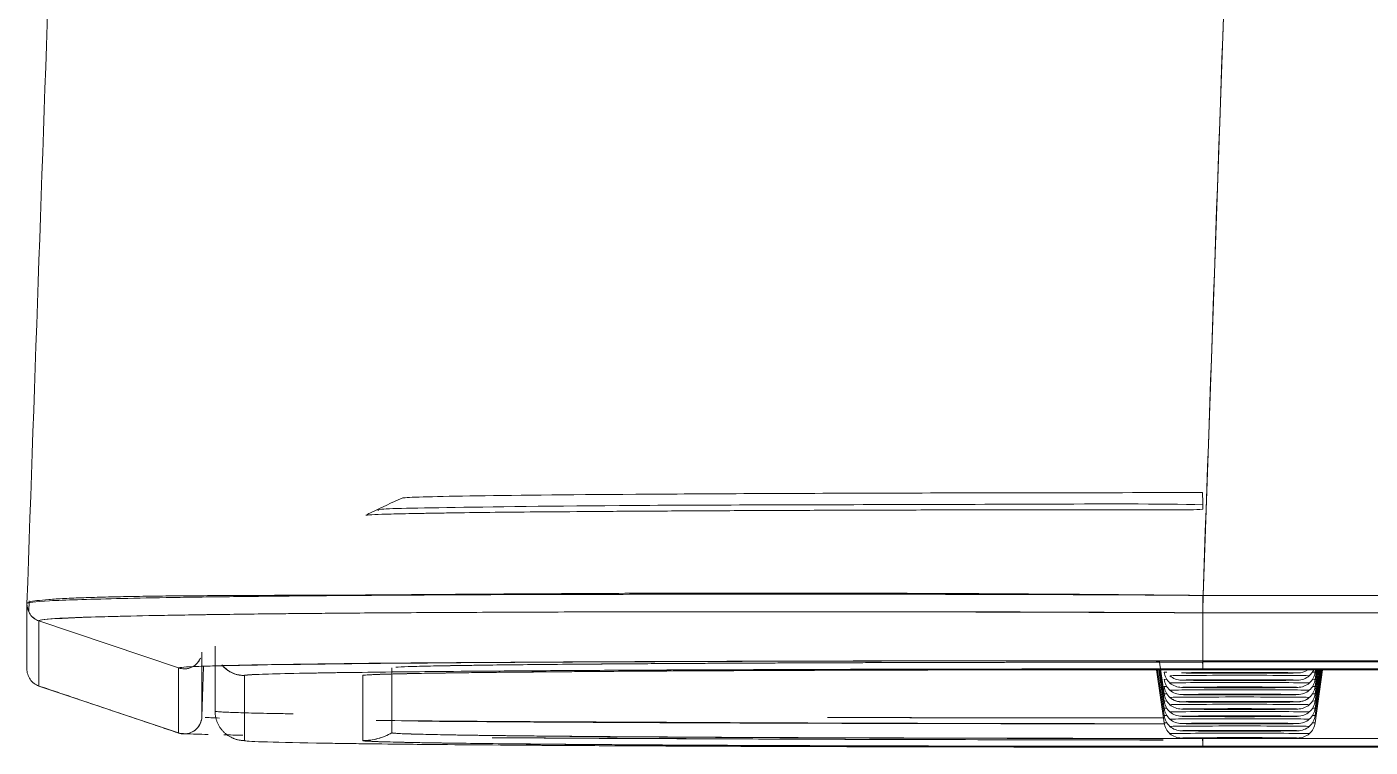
# Model space of a CAD drawing. Header units: millimetres. Extents: x 8883 to 11259, y -10160 to -6800.
# Drawn here: x 9528.64 to 9551.46, y -7756.76 to -7744.51 of the extents above; entities that cross this region are included whole.
import ezdxf

# ---------------------------------------------------------------- set-up
doc = ezdxf.new("R2010")
doc.units = ezdxf.units.MM

msp = doc.modelspace()

# ---------------------------------------------------------------- linework, layer by layer
at = {"linetype": 'Continuous', "lineweight": 18}
for p, q in [((9548.624, -7754.183), (9549.034, -7742.503)), ((9528.638, -7754.319), (9528.638, -7754.322)), ((9528.672, -7754.461), (9528.678, -7754.277)), ((9808.565, -7754.183), (9548.624, -7754.183)), ((9548.624, -7754.183), (9808.565, -7754.183)), ((9528.638, -7754.332), (9528.638, -7755.438)), ((9548.618, -7755.295), (9548.62, -7754.48)), ((9808.573, -7754.48), (9548.62, -7754.48)), ((9548.62, -7754.48), (9808.573, -7754.48)), ((9528.842, -7754.616), (9528.842, -7755.723)), ((9531.214, -7755.416), (9528.842, -7754.616)), ((9528.842, -7755.723), (9528.842, -7754.616)), ((9528.842, -7754.616), (9531.214, -7755.416)), ((9531.61, -7755.146), (9531.61, -7756.248)), ((9531.61, -7756.248), (9531.61, -7755.146)), ((9531.835, -7756.151), (9531.835, -7755.044)), ((9531.214, -7756.522), (9531.214, -7755.416)), ((9531.214, -7755.416), (9531.214, -7756.522)), ((9531.61, -7756.248), (9531.639, -7755.398)), ((9531.639, -7755.398), (9531.61, -7756.248)), ((9547.831, -7755.296), (9547.834, -7755.318)), ((9547.835, -7755.446), (9547.962, -7756.349)), ((9547.848, -7755.296), (9547.852, -7755.318)), ((9547.852, -7755.446), (9547.962, -7756.226)), ((9547.866, -7755.296), (9547.869, -7755.318)), ((9547.87, -7755.446), (9547.962, -7756.103)), ((9547.883, -7755.296), (9547.886, -7755.318)), ((9547.886, -7755.318), (9547.962, -7755.857)), ((9547.887, -7755.446), (9547.962, -7755.98)), ((9548.618, -7755.295), (9808.573, -7755.295)), ((9808.573, -7755.295), (9548.618, -7755.295)), ((9548.618, -7755.312), (9808.573, -7755.312)), ((9808.575, -7755.432), (9548.618, -7755.432)), ((9808.574, -7755.446), (9548.618, -7755.446)), ((9548.618, -7755.446), (9808.574, -7755.446)), ((9550.529, -7756.349), (9550.656, -7755.446)), ((9550.529, -7756.226), (9550.639, -7755.446)), ((9550.529, -7756.103), (9550.622, -7755.446)), ((9550.529, -7755.98), (9550.604, -7755.446)), ((9550.529, -7755.857), (9550.587, -7755.446)), ((9550.529, -7755.734), (9550.57, -7755.446)), ((9550.529, -7755.611), (9550.552, -7755.446)), ((9550.529, -7755.488), (9550.535, -7755.446)), ((9532.335, -7755.544), (9532.335, -7756.651)), ((9534.345, -7755.544), (9534.345, -7756.651)), ((9534.345, -7756.651), (9534.345, -7755.544)), ((9531.214, -7756.522), (9528.842, -7755.723)), ((9548.618, -7756.614), (9549.02, -7756.614)), ((9549.02, -7756.614), (9548.618, -7756.614)), ((9548.618, -7756.749), (9548.618, -7756.614)), ((9548.618, -7756.749), (9808.573, -7756.749)), ((9808.573, -7756.749), (9548.618, -7756.749)), ((9548.618, -7756.763), (9808.565, -7756.763)), ((9549.454, -7756.614), (9568.919, -7756.614)), ((9568.919, -7756.614), (9549.454, -7756.614))]:
    msp.add_line(p, q, dxfattribs=at)
for centre, major_axis, ratio, start_param, end_param in [((9550.232, -7755.2), (-0.3, 0), 0.999976, 1.570796, 2.180028), ((9550.232, -7755.323), (0.3, 0), 0.999976, 5.427974, 5.861004), ((9548.259, -7755.446), (0.3, 0), 0.999976, 3.281219, 3.996804), ((9548.259, -7755.569), (0.3, 0), 0.999976, 3.281219, 3.996804), ((9549.246, -7755.5), (-0.987, 0), 0.006916, 0, 3.141593), ((9549.246, -7755.623), (-0.987, 0), 0.006916, 0, 3.141593), ((9549.246, -7755.5), (0.5, 0), 0.006916, 0, 3.141591), ((9549.246, -7755.5), (0.5, 0), 0.006916, 3.142027, 6.282895), ((9549.246, -7755.623), (0.5, 0), 0.006916, 0, 3.141591), ((9549.246, -7755.623), (0.5, 0), 0.006916, 3.142027, 6.282895), ((9550.232, -7755.323), (-0.3, 0), 0.999976, 1.570796, 2.286381), ((9550.232, -7755.446), (-0.3, 0), 0.999976, 1.570796, 2.286381), ((9550.232, -7755.446), (0.3, 0), 0.999976, 5.427974, 6.143559), ((9550.232, -7755.569), (0.3, 0), 0.999976, 5.427974, 6.143559), ((9548.259, -7755.692), (0.3, 0), 0.999976, 3.281219, 3.996804), ((9548.259, -7755.815), (0.3, 0), 0.999976, 3.281219, 3.996804), ((9549.246, -7755.746), (-0.987, 0), 0.006916, 0, 3.141593), ((9549.246, -7755.869), (-0.987, 0), 0.006916, 0, 3.141593), ((9549.246, -7755.746), (0.5, 0), 0.006916, 0, 3.141591), ((9549.246, -7755.746), (0.5, 0), 0.006916, 3.142027, 6.282895), ((9549.246, -7755.869), (0.5, 0), 0.006916, 0, 3.141591), ((9549.246, -7755.869), (0.5, 0), 0.006916, 3.142027, 6.282895), ((9550.232, -7755.569), (-0.3, 0), 0.999976, 1.570796, 2.286381), ((9550.232, -7755.692), (0.3, 0), 0.999976, 5.427974, 6.143559), ((9550.232, -7755.815), (0.3, 0), 0.999976, 5.427974, 6.143559), ((9548.259, -7755.938), (0.3, 0), 0.999976, 3.281219, 3.996804), ((9548.259, -7756.061), (0.3, 0), 0.999976, 3.281219, 3.996804), ((9549.246, -7755.992), (0.5, 0), 0.006916, 0, 3.141591), ((9549.246, -7755.992), (0.5, 0), 0.006916, 3.142027, 6.282895), ((9549.246, -7756.115), (0.5, 0), 0.006916, 0, 3.141591), ((9549.246, -7756.115), (0.5, 0), 0.006916, 3.142027, 6.282895), ((9550.232, -7755.938), (0.3, 0), 0.999976, 5.427974, 6.143559), ((9550.232, -7756.061), (0.3, 0), 0.999976, 5.427974, 6.143559), ((9548.259, -7756.184), (0.3, 0), 0.999976, 3.281219, 3.996804), ((9548.259, -7756.308), (0.3, 0), 0.999976, 3.281219, 3.996804), ((9549.246, -7756.238), (0.5, 0), 0.006916, 0, 3.141591), ((9549.246, -7756.238), (0.5, 0), 0.006916, 3.142027, 6.282895), ((9549.246, -7756.361), (0.5, 0), 0.006916, 0, 3.141591), ((9549.246, -7756.361), (0.5, 0), 0.006916, 3.142027, 6.282895), ((9550.232, -7756.184), (0.3, 0), 0.999976, 5.427974, 6.143559), ((9550.232, -7756.308), (0.3, 0), 0.999976, 5.427974, 6.143559), ((9531.31, -7756.238), (0.3, 0), 0.999976, 4.387243, 4.711975), ((9548.259, -7756.308), (-0.3, 0), 0.999976, 0.855211, 1.570796), ((9549.246, -7756.484), (0.5, 0), 0.006916, 0, 3.141591), ((9549.246, -7756.484), (0.5, 0), 0.006916, 3.142027, 6.282895), ((9549.246, -7756.608), (0.5, 0), 0.006916, 0, 3.141591), ((9549.246, -7756.608), (0.5, 0), 0.006916, 3.142027, 6.282895)]:
    msp.add_ellipse(centre, major_axis=major_axis, ratio=ratio, start_param=start_param, end_param=end_param, dxfattribs=at)
at = {"linetype": 'Continuous', "lineweight": 13}
for centre, major_axis, ratio, start_param, end_param in [((9549.246, -7755.488), (-1.284, 0), 0.006916, 6.017818, 6.283185), ((9549.246, -7755.611), (-1.284, 0), 0.006916, 6.017818, 6.283185), ((9549.246, -7755.549), (-1.183, 0), 0.006916, 3.141593, 6.283185), ((9548.259, -7755.323), (-0.3, 0), 0.999976, 0.855211, 1.570796), ((9549.246, -7755.672), (-1.183, 0), 0.006916, 3.141593, 6.283185), ((9548.259, -7755.446), (-0.3, 0), 0.999976, 0.855211, 1.570796), ((9549.246, -7755.5), (-0.987, 0), 0.006916, 3.141593, 6.283185), ((9549.246, -7755.623), (-0.987, 0), 0.006916, 3.141593, 6.283185), ((9549.246, -7755.488), (-1.284, 0), 0.006916, 3.141593, 3.40696), ((9549.246, -7755.611), (-1.284, 0), 0.006916, 3.141593, 3.40696), ((9549.246, -7755.734), (-1.284, 0), 0.006916, 6.017818, 6.283185), ((9549.246, -7755.857), (-1.284, 0), 0.006916, 6.017818, 6.283185), ((9549.246, -7755.795), (-1.183, 0), 0.006916, 3.141593, 6.283185), ((9548.259, -7755.569), (-0.3, 0), 0.999976, 0.855211, 1.570796), ((9549.246, -7755.918), (-1.183, 0), 0.006916, 3.141593, 6.283185), ((9548.259, -7755.692), (-0.3, 0), 0.999976, 0.855211, 1.570796), ((9549.246, -7755.746), (-0.987, 0), 0.006916, 3.141593, 6.283185), ((9549.246, -7755.869), (-0.987, 0), 0.006916, 3.141593, 6.283185), ((9550.232, -7755.692), (-0.3, 0), 0.999976, 1.570796, 2.286381), ((9549.246, -7755.734), (-1.284, 0), 0.006916, 3.141593, 3.40696), ((9549.246, -7755.857), (-1.284, 0), 0.006916, 3.141593, 3.40696), ((9549.246, -7755.98), (-1.284, 0), 0.006916, 6.017818, 6.283185), ((9549.246, -7756.103), (-1.284, 0), 0.006916, 6.017818, 6.283185), ((9549.246, -7756.042), (-1.183, 0), 0.006916, 3.141593, 6.283185), ((9548.259, -7755.815), (-0.3, 0), 0.999976, 0.855211, 1.570796), ((9549.246, -7755.992), (-0.987, 0), 0.006916, 3.141593, 6.283185), ((9549.246, -7755.992), (-0.987, 0), 0.006916, 0, 3.141593), ((9549.246, -7756.115), (-0.987, 0), 0.006916, 3.141593, 6.283185), ((9549.246, -7756.115), (-0.987, 0), 0.006916, 0, 3.141593), ((9550.232, -7755.815), (-0.3, 0), 0.999976, 1.570796, 2.286381), ((9549.246, -7755.98), (-1.284, 0), 0.006916, 3.141593, 3.40696), ((9549.246, -7756.103), (-1.284, 0), 0.006916, 3.141593, 3.40696), ((9549.246, -7756.226), (-1.284, 0), 0.006916, 6.017818, 6.283185), ((9549.246, -7756.349), (-1.284, 0), 0.006916, 6.017818, 6.283185), ((9549.246, -7756.165), (-1.183, 0), 0.006916, 3.141593, 6.283185), ((9548.259, -7755.938), (-0.3, 0), 0.999976, 0.855211, 1.570796), ((9549.246, -7756.288), (-1.183, 0), 0.006916, 3.141593, 6.283185), ((9548.259, -7756.061), (-0.3, 0), 0.999976, 0.855211, 1.570796), ((9549.246, -7756.238), (-0.987, 0), 0.006916, 3.141593, 6.283185), ((9549.246, -7756.238), (-0.987, 0), 0.006916, 0, 3.141593), ((9549.246, -7756.361), (-0.987, 0), 0.006916, 3.141593, 6.283185), ((9549.246, -7756.361), (-0.987, 0), 0.006916, 0, 3.141593), ((9550.232, -7755.938), (-0.3, 0), 0.999976, 1.570796, 2.286381), ((9550.232, -7756.061), (-0.3, 0), 0.999976, 1.570796, 2.286381), ((9549.246, -7756.226), (-1.284, 0), 0.006916, 3.141593, 3.40696), ((9549.246, -7756.349), (-1.284, 0), 0.006916, 3.141593, 3.40696), ((9549.246, -7756.411), (-1.183, 0), 0.006916, 3.141593, 6.283185), ((9548.259, -7756.184), (-0.3, 0), 0.999976, 0.855211, 1.570796), ((9549.246, -7756.534), (-1.183, 0), 0.006916, 3.141593, 6.283185), ((9549.246, -7756.484), (-0.987, 0), 0.006916, 3.141593, 6.283185), ((9549.246, -7756.484), (-0.987, 0), 0.006916, 0, 3.141593), ((9549.246, -7756.608), (-0.987, 0), 0.006916, 3.141593, 6.283185), ((9549.246, -7756.608), (-0.987, 0), 0.006916, 0, 3.141593), ((9550.232, -7756.184), (-0.3, 0), 0.999976, 1.570796, 2.286381), ((9550.232, -7756.308), (-0.3, 0), 0.999976, 1.570796, 2.286381)]:
    msp.add_ellipse(centre, major_axis=major_axis, ratio=ratio, start_param=start_param, end_param=end_param, dxfattribs=at)
at = {"linetype": 'Continuous', "lineweight": 18}
for points, degree in [([(9528.638, -7754.322), (9528.774, -7750.428), (9528.91, -7746.534), (9529.046, -7742.641)], 3), ([(9549.034, -7742.503), (9548.898, -7746.396), (9548.761, -7750.29), (9548.624, -7754.183)], 3), ([(9548.618, -7752.67), (9548.618, -7752.588), (9548.618, -7752.51), (9548.615, -7752.434)], 3), ([(9535.012, -7752.529), (9534.839, -7752.605), (9534.668, -7752.685), (9534.499, -7752.767)], 3), ([(9535.067, -7752.52), (9535.03, -7752.523), (9535.012, -7752.526), (9535.012, -7752.529)], 3), ([(9548.618, -7752.718), (9548.618, -7752.702), (9548.618, -7752.686), (9548.618, -7752.67)], 3), ([(9534.499, -7752.767), (9534.465, -7752.783), (9534.432, -7752.8), (9534.399, -7752.816)], 3), ([(9548.618, -7754.48), (9548.618, -7754.381), (9548.618, -7754.282), (9548.618, -7754.183)], 3), ([(9548.62, -7754.48), (9548.619, -7754.751), (9548.619, -7755.023), (9548.618, -7755.295)], 3), ([(9531.835, -7755.06), (9531.835, -7756.151)], 1), ([(9548.618, -7755.295), (9544.062, -7755.292), (9534.983, -7755.314), (9531.215, -7755.381), (9531.214, -7755.416)], 3), ([(9531.31, -7755.431), (9531.275, -7755.431), (9531.243, -7755.425), (9531.214, -7755.416)], 3), ([(9531.223, -7755.419), (9531.251, -7755.427), (9531.28, -7755.431), (9531.31, -7755.431)], 3), ([(9531.835, -7756.151), (9531.835, -7755.898), (9531.835, -7755.645), (9531.835, -7755.391)], 3), ([(9531.835, -7755.392), (9531.835, -7756.151)], 1), ([(9534.841, -7755.413), (9534.841, -7755.781), (9534.841, -7756.15), (9534.841, -7756.519)], 3), ([(9534.841, -7756.519), (9534.841, -7756.15), (9534.841, -7755.781), (9534.841, -7755.413)], 3), ([(9548.618, -7755.312), (9548.618, -7755.312), (9548.618, -7755.306), (9548.618, -7755.295)], 3), ([(9548.618, -7755.295), (9548.618, -7755.305), (9548.618, -7755.311), (9548.618, -7755.312)], 3), ([(9548.618, -7755.299), (9548.618, -7755.308), (9548.618, -7755.312), (9548.618, -7755.312)], 3), ([(9548.618, -7755.438), (9548.618, -7755.433), (9548.618, -7755.426), (9548.618, -7755.416)], 3), ([(9548.618, -7755.417), (9548.618, -7755.426), (9548.618, -7755.433), (9548.618, -7755.438)], 3), ([(9548.618, -7755.432), (9635.27, -7755.432), (9721.923, -7755.432), (9808.575, -7755.432)], 3), ([(9532.335, -7756.651), (9532.335, -7755.544)], 1), ([(9528.828, -7755.718), (9531.199, -7756.518)], 1), ([(9531.664, -7756.256), (9531.713, -7756.26), (9531.796, -7756.264), (9531.911, -7756.268)], 3), ([(9531.214, -7756.522), (9531.243, -7756.532), (9531.275, -7756.538), (9531.31, -7756.538)], 3), ([(9531.214, -7756.522), (9531.214, -7756.523), (9531.219, -7756.525), (9531.228, -7756.526)], 3), ([(9531.522, -7756.542), (9531.366, -7756.537), (9531.269, -7756.532), (9531.231, -7756.527)], 3), ([(9531.511, -7756.542), (9531.571, -7756.543), (9531.639, -7756.545), (9531.716, -7756.547)], 3), ([(9531.985, -7756.554), (9532.083, -7756.556), (9532.189, -7756.558), (9532.304, -7756.56)], 3), ([(9534.841, -7756.519), (9534.692, -7756.604), (9534.516, -7756.65), (9534.345, -7756.651)], 3), ([(9536.544, -7756.603), (9539.579, -7756.623), (9543.727, -7756.637), (9547.945, -7756.642)], 3), ([(9532.41, -7756.661), (9532.36, -7756.658), (9532.335, -7756.654), (9532.335, -7756.651)], 3), ([(9548.064, -7756.614), (9548.257, -7756.614), (9548.478, -7756.614), (9548.618, -7756.614)], 3), ([(9548.618, -7756.614), (9548.433, -7756.615), (9548.249, -7756.616), (9548.064, -7756.616)], 3), ([(9548.618, -7756.749), (9548.618, -7756.748), (9548.618, -7756.7), (9548.618, -7756.614)], 3), ([(9808.565, -7756.763), (9721.916, -7756.763), (9635.267, -7756.763), (9548.618, -7756.763)], 3)]:
    msp.add_open_spline(points, degree=degree, dxfattribs=at)
for points, knots in [([(9548.615, -7752.434), (9547.98, -7752.434), (9546.913, -7752.435), (9545.255, -7752.437), (9544.463, -7752.439), (9542.195, -7752.445), (9540.707, -7752.451), (9536.924, -7752.475), (9535.376, -7752.497), (9535.067, -7752.52)], [0, 0, 0, 0, 0.12495, 0.12495, 0.249957, 0.249957, 0.499972, 0.499972, 1, 1, 1, 1]), ([(9534.399, -7752.816), (9534.387, -7752.819), (9534.435, -7752.812), (9534.613, -7752.804), (9534.823, -7752.798), (9535.016, -7752.793), (9535.195, -7752.79), (9535.353, -7752.787), (9535.524, -7752.784), (9535.76, -7752.78), (9536.175, -7752.774), (9536.762, -7752.767), (9537.608, -7752.76), (9538.584, -7752.752), (9539.471, -7752.747), (9540.22, -7752.743), (9540.797, -7752.74), (9541.396, -7752.737), (9542.016, -7752.735), (9542.647, -7752.733), (9543.274, -7752.731), (9543.904, -7752.729), (9544.771, -7752.727), (9545.673, -7752.726), (9546.606, -7752.725), (9547.197, -7752.724), (9547.614, -7752.724), (9547.855, -7752.724), (9548.092, -7752.724), (9548.376, -7752.724), (9548.559, -7752.724), (9548.618, -7752.718)], [0, 0, 0, 0, 0.062778, 0.125583, 0.156985, 0.188388, 0.21979, 0.235491, 0.251193, 0.282595, 0.313998, 0.376803, 0.439608, 0.502413, 0.565218, 0.59662, 0.628023, 0.659425, 0.690828, 0.72223, 0.753633, 0.785035, 0.816438, 0.879243, 0.910645, 0.942048, 0.957749, 0.9656, 0.97345, 0.989151, 1, 1, 1, 1]), ([(9534.6, -7752.736), (9534.602, -7752.704), (9534.937, -7752.703), (9536.334, -7752.678), (9537.357, -7752.664), (9540.063, -7752.644), (9541.645, -7752.642), (9544.146, -7752.635), (9545.024, -7752.633), (9546.798, -7752.626), (9547.94, -7752.623), (9548.618, -7752.639)], [0, 0, 0, 0, 0.24987, 0.24987, 0.498542, 0.498542, 0.748515, 0.748515, 0.873294, 0.873294, 1, 1, 1, 1]), ([(9534.6, -7752.736), (9534.602, -7752.704), (9534.937, -7752.703), (9536.334, -7752.678), (9537.357, -7752.664), (9540.063, -7752.644), (9541.645, -7752.642), (9544.146, -7752.635), (9545.024, -7752.633), (9546.798, -7752.626), (9547.94, -7752.623), (9548.618, -7752.639)], [0, 0, 0, 0, 0.24987, 0.24987, 0.498542, 0.498542, 0.748515, 0.748515, 0.873294, 0.873294, 1, 1, 1, 1]), ([(9528.842, -7754.616), (9528.786, -7754.597), (9528.729, -7754.557), (9528.654, -7754.449), (9528.636, -7754.381), (9528.638, -7754.322)], [0, 0, 0, 0, 0.5, 0.5, 1, 1, 1, 1]), ([(9528.638, -7754.322), (9528.637, -7754.354), (9528.641, -7754.386), (9528.659, -7754.447), (9528.673, -7754.477), (9528.71, -7754.529), (9528.732, -7754.553), (9528.783, -7754.591), (9528.812, -7754.606), (9528.842, -7754.616)], [0, 0, 0, 0, 0.25, 0.25, 0.5, 0.5, 0.75, 0.75, 1, 1, 1, 1]), ([(9548.624, -7754.183), (9548.214, -7754.179), (9547.808, -7754.175), (9547.01, -7754.168), (9546.617, -7754.164), (9545.458, -7754.156), (9544.712, -7754.151), (9543.28, -7754.145), (9542.593, -7754.143), (9541.284, -7754.142), (9540.661, -7754.142), (9539.48, -7754.144), (9538.922, -7754.146), (9537.87, -7754.151), (9537.376, -7754.154), (9536.449, -7754.16), (9536.017, -7754.163), (9535.413, -7754.167), (9535.218, -7754.169), (9534.938, -7754.171), (9534.8, -7754.172), (9534.644, -7754.173), (9534.567, -7754.174), (9534.529, -7754.174), (9534.51, -7754.174), (9534.5, -7754.174), (9534.496, -7754.174), (9534.493, -7754.174), (9534.492, -7754.174), (9534.491, -7754.174), (9534.491, -7754.174), (9534.491, -7754.174), (9534.491, -7754.174), (9534.229, -7754.176), (9533.947, -7754.177), (9533.354, -7754.179), (9533.044, -7754.18), (9532.569, -7754.182), (9532.409, -7754.182), (9532.088, -7754.184), (9531.928, -7754.185), (9531.608, -7754.187), (9531.449, -7754.188), (9531.135, -7754.191), (9530.98, -7754.192), (9530.678, -7754.196), (9530.53, -7754.198), (9530.244, -7754.204), (9530.106, -7754.206), (9529.844, -7754.213), (9529.719, -7754.217), (9529.485, -7754.225), (9529.376, -7754.23), (9529.177, -7754.24), (9529.088, -7754.245), (9528.93, -7754.258), (9528.863, -7754.264), (9528.753, -7754.279), (9528.71, -7754.286), (9528.653, -7754.303), (9528.638, -7754.312), (9528.638, -7754.322)], [0, 0, 0, 0, 0.03125, 0.03125, 0.0625, 0.0625, 0.125, 0.125, 0.1875, 0.1875, 0.25, 0.25, 0.3125, 0.3125, 0.375, 0.375, 0.4375, 0.4375, 0.46875, 0.46875, 0.484375, 0.492188, 0.496094, 0.498047, 0.499023, 0.499512, 0.499756, 0.499878, 0.499939, 0.499969, 0.499985, 0.499985, 0.5, 0.5, 0.5625, 0.5625, 0.625, 0.625, 0.65625, 0.65625, 0.6875, 0.6875, 0.71875, 0.71875, 0.75, 0.75, 0.78125, 0.78125, 0.8125, 0.8125, 0.84375, 0.84375, 0.875, 0.875, 0.90625, 0.90625, 0.9375, 0.9375, 0.96875, 0.96875, 1, 1, 1, 1]), ([(9528.638, -7754.322), (9528.639, -7754.302), (9528.768, -7754.287), (9529.278, -7754.261), (9529.658, -7754.249), (9530.411, -7754.231), (9530.693, -7754.225), (9531.311, -7754.214), (9531.648, -7754.209), (9532.37, -7754.2), (9532.757, -7754.196), (9533.585, -7754.188), (9534.468, -7754.181), (9535.443, -7754.175), (9536.452, -7754.17), (9536.974, -7754.168), (9538.059, -7754.165), (9538.622, -7754.164), (9539.78, -7754.163), (9540.374, -7754.162), (9543.402, -7754.162), (9545.999, -7754.163), (9548.624, -7754.183)], [0, 0, 0, 0, 0.125, 0.125, 0.25, 0.25, 0.3125, 0.3125, 0.375, 0.375, 0.4375, 0.4375, 0.5, 0.5625, 0.5625, 0.625, 0.625, 0.6875, 0.6875, 0.75, 0.75, 1, 1, 1, 1]), ([(9548.624, -7754.183), (9548.624, -7754.243), (9548.623, -7754.311), (9548.621, -7754.419), (9548.62, -7754.46), (9548.62, -7754.479)], [0, 0, 0, 0, 0.5, 0.5, 1, 1, 1, 1]), ([(9548.62, -7754.48), (9548.62, -7754.469), (9548.621, -7754.454), (9548.621, -7754.415), (9548.622, -7754.391), (9548.623, -7754.339), (9548.623, -7754.309), (9548.624, -7754.248), (9548.624, -7754.215), (9548.624, -7754.183)], [0, 0, 0, 0, 0.25, 0.25, 0.5, 0.5, 0.75, 0.75, 1, 1, 1, 1]), ([(9528.842, -7754.616), (9528.844, -7754.555), (9533.126, -7754.455), (9543.442, -7754.454), (9548.619, -7754.48), (9548.62, -7754.48)], [0, 0, 0, 0, 0.499974, 0.999948, 1, 1, 1, 1]), ([(9548.62, -7754.479), (9546.055, -7754.46), (9542.865, -7754.46), (9539.342, -7754.461), (9537.646, -7754.464), (9536.076, -7754.471), (9534.609, -7754.479), (9533.284, -7754.49), (9532.126, -7754.503), (9531.119, -7754.518), (9530, -7754.541), (9529.086, -7754.569), (9528.842, -7754.598), (9528.842, -7754.616)], [0, 0, 0, 0, 0.24697, 0.310233, 0.373496, 0.436759, 0.500022, 0.563286, 0.626549, 0.689812, 0.753075, 0.879601, 1, 1, 1, 1]), ([(9528.842, -7755.723), (9528.812, -7755.712), (9528.783, -7755.697), (9528.732, -7755.659), (9528.71, -7755.635), (9528.673, -7755.583), (9528.659, -7755.553), (9528.641, -7755.492), (9528.637, -7755.46), (9528.638, -7755.428)], [0, 0, 0, 0, 0.25, 0.25, 0.5, 0.5, 0.75, 0.75, 1, 1, 1, 1]), ([(9531.214, -7755.416), (9531.223, -7755.407), (9531.335, -7755.398), (9531.774, -7755.381), (9532.101, -7755.372), (9532.755, -7755.36), (9533, -7755.356), (9533.539, -7755.348), (9533.831, -7755.344), (9534.462, -7755.337), (9534.8, -7755.334), (9535.523, -7755.329), (9535.908, -7755.326), (9536.72, -7755.321), (9537.147, -7755.318), (9538.034, -7755.313), (9538.494, -7755.311), (9539.444, -7755.307), (9539.934, -7755.305), (9540.938, -7755.302), (9541.452, -7755.301), (9542.504, -7755.298), (9543.043, -7755.297), (9544.137, -7755.294), (9544.693, -7755.294), (9545.808, -7755.293), (9546.368, -7755.293), (9547.49, -7755.294), (9548.053, -7755.295), (9548.618, -7755.295)], [0, 0, 0, 0, 0.125, 0.125, 0.25, 0.25, 0.3125, 0.3125, 0.375, 0.375, 0.4375, 0.4375, 0.5, 0.5, 0.5625, 0.5625, 0.625, 0.625, 0.6875, 0.6875, 0.75, 0.75, 0.8125, 0.8125, 0.875, 0.875, 0.9375, 0.9375, 1, 1, 1, 1]), ([(9531.31, -7755.431), (9531.348, -7755.431), (9531.386, -7755.424), (9531.458, -7755.395), (9531.491, -7755.374), (9531.546, -7755.321), (9531.568, -7755.289), (9531.584, -7755.253), (9531.585, -7755.252), (9531.585, -7755.25)], [0, 0, 0, 0, 0.330197, 0.330197, 0.660393, 0.660393, 0.99059, 0.99059, 1, 1, 1, 1]), ([(9531.586, -7755.251), (9531.579, -7755.266), (9531.571, -7755.281), (9531.551, -7755.312), (9531.525, -7755.343), (9531.494, -7755.37), (9531.46, -7755.392), (9531.424, -7755.411), (9531.386, -7755.422), (9531.347, -7755.43), (9531.328, -7755.432), (9531.31, -7755.431)], [0, 0, 0, 0, 0.149624, 0.149624, 0.319699, 0.489774, 0.489774, 0.65985, 0.829925, 0.829925, 1, 1, 1, 1]), ([(9531.982, -7755.398), (9532.031, -7755.446), (9532.09, -7755.485), (9532.213, -7755.534), (9532.277, -7755.544), (9532.335, -7755.544)], [0, 0, 0, 0, 0.499999, 0.499999, 1, 1, 1, 1]), ([(9548.618, -7755.432), (9544.255, -7755.432), (9540.162, -7755.444), (9534.066, -7755.486), (9532.35, -7755.514), (9532.335, -7755.544)], [0, 0, 0, 0, 0.5, 0.5, 1, 1, 1, 1]), ([(9532.335, -7755.544), (9532.344, -7755.537), (9532.551, -7755.523), (9533.304, -7755.505), (9534.215, -7755.492), (9535.033, -7755.482), (9535.995, -7755.473), (9537.079, -7755.465), (9538.276, -7755.457), (9539.581, -7755.45), (9540.974, -7755.445), (9542.923, -7755.438), (9545.47, -7755.433), (9547.587, -7755.432), (9548.618, -7755.432)], [0, 0, 0, 0, 0.12046, 0.24697, 0.310225, 0.37348, 0.436735, 0.49999, 0.563245, 0.6265, 0.689755, 0.75301, 0.87952, 1, 1, 1, 1]), ([(9534.345, -7755.544), (9534.357, -7755.517), (9535.923, -7755.492), (9541.293, -7755.456), (9544.887, -7755.446), (9548.618, -7755.446)], [0, 0, 0, 0, 0.5, 0.5, 1, 1, 1, 1]), ([(9548.618, -7755.446), (9548.598, -7755.446), (9548.556, -7755.446), (9548.488, -7755.446), (9548.41, -7755.446), (9548.324, -7755.446), (9548.227, -7755.446), (9548.122, -7755.446), (9548.008, -7755.446), (9547.884, -7755.446), (9547.751, -7755.446), (9547.608, -7755.446), (9547.457, -7755.446), (9547.296, -7755.446), (9547.126, -7755.446), (9546.947, -7755.446), (9546.759, -7755.446), (9546.562, -7755.447), (9546.357, -7755.447), (9546.142, -7755.447), (9545.919, -7755.447), (9545.688, -7755.448), (9545.254, -7755.448), (9544.637, -7755.45), (9543.859, -7755.451), (9543.128, -7755.453), (9542.208, -7755.456), (9541.171, -7755.46), (9540.096, -7755.465), (9539.236, -7755.47), (9538.568, -7755.474), (9538.07, -7755.478), (9537.72, -7755.481), (9537.46, -7755.483), (9537.236, -7755.485), (9537.001, -7755.487), (9536.695, -7755.49), (9536.407, -7755.493), (9536.095, -7755.497), (9535.827, -7755.501), (9535.562, -7755.505), (9535.348, -7755.508), (9535.171, -7755.512), (9535.009, -7755.515), (9534.851, -7755.519), (9534.696, -7755.523), (9534.593, -7755.527), (9534.53, -7755.529), (9534.499, -7755.531), (9534.472, -7755.532), (9534.448, -7755.533), (9534.432, -7755.534), (9534.423, -7755.535), (9534.421, -7755.535)], [0, 0, 0, 0, 0.002796, 0.006034, 0.009715, 0.013839, 0.018405, 0.023414, 0.028866, 0.034761, 0.041099, 0.047881, 0.055107, 0.062776, 0.07089, 0.079448, 0.088451, 0.0979, 0.107793, 0.118132, 0.128917, 0.140149, 0.151826, 0.192254, 0.231098, 0.268346, 0.303988, 0.374649, 0.436191, 0.488583, 0.53193, 0.566356, 0.591769, 0.608095, 0.625263, 0.64426, 0.665057, 0.702696, 0.722052, 0.755694, 0.785954, 0.812801, 0.836208, 0.8592, 0.885919, 0.916357, 0.950535, 0.960589, 0.970298, 0.979661, 0.988678, 0.997348, 1, 1, 1, 1]), ([(9534.909, -7755.404), (9534.955, -7755.401), (9535.024, -7755.397), (9535.204, -7755.391), (9535.313, -7755.388), (9535.574, -7755.382), (9535.727, -7755.379), (9536.071, -7755.373), (9536.264, -7755.371), (9536.686, -7755.365), (9536.916, -7755.362), (9537.415, -7755.357), (9537.685, -7755.355), (9538.258, -7755.35), (9538.561, -7755.348), (9539.197, -7755.343), (9539.531, -7755.341), (9540.228, -7755.337), (9540.591, -7755.335), (9541.719, -7755.33), (9542.521, -7755.327), (9545.023, -7755.32), (9546.823, -7755.317), (9548.617, -7755.317)], [0, 0, 0, 0, 0.069566, 0.069566, 0.136026, 0.136026, 0.202485, 0.202485, 0.268945, 0.268945, 0.335405, 0.335405, 0.401864, 0.401864, 0.468324, 0.468324, 0.534783, 0.534783, 0.601243, 0.601243, 0.734162, 0.734162, 1, 1, 1, 1]), ([(9548.617, -7755.317), (9548.575, -7755.317), (9548.526, -7755.317), (9548.419, -7755.317), (9548.361, -7755.317), (9548.243, -7755.317), (9548.182, -7755.317), (9548.092, -7755.318), (9548.063, -7755.318), (9548.004, -7755.318), (9547.975, -7755.318), (9547.918, -7755.318), (9547.889, -7755.318), (9547.832, -7755.318), (9547.803, -7755.318), (9547.716, -7755.318), (9547.659, -7755.318), (9547.486, -7755.318), (9547.372, -7755.318), (9547.029, -7755.318), (9546.802, -7755.318), (9546.35, -7755.319), (9546.126, -7755.319), (9545.461, -7755.32), (9545.028, -7755.321), (9544.395, -7755.322), (9544.187, -7755.323), (9543.777, -7755.324), (9543.575, -7755.324), (9543.17, -7755.325), (9542.969, -7755.326), (9542.565, -7755.327), (9542.362, -7755.328), (9541.962, -7755.329), (9541.763, -7755.33), (9541.373, -7755.332), (9541.181, -7755.332), (9540.805, -7755.334), (9540.62, -7755.335), (9540.255, -7755.337), (9540.075, -7755.338), (9539.546, -7755.341), (9539.206, -7755.343), (9538.553, -7755.347), (9538.242, -7755.35), (9537.66, -7755.355), (9537.389, -7755.357), (9536.894, -7755.363), (9536.669, -7755.365), (9536.357, -7755.369), (9536.257, -7755.371), (9536.067, -7755.373), (9535.977, -7755.375), (9535.849, -7755.377), (9535.808, -7755.378), (9535.729, -7755.379), (9535.692, -7755.38), (9535.582, -7755.382), (9535.513, -7755.383), (9535.382, -7755.386), (9535.32, -7755.388), (9535.232, -7755.39), (9535.201, -7755.391), (9535.173, -7755.392)], [0, 0, 0, 0, 0.009065, 0.009065, 0.018131, 0.018131, 0.027196, 0.027196, 0.031729, 0.031729, 0.036261, 0.036261, 0.040794, 0.040794, 0.045327, 0.045327, 0.054392, 0.054392, 0.072523, 0.072523, 0.108784, 0.108784, 0.145046, 0.145046, 0.217569, 0.217569, 0.25383, 0.25383, 0.290092, 0.290092, 0.326353, 0.326353, 0.362614, 0.362614, 0.398876, 0.398876, 0.435137, 0.435137, 0.471399, 0.471399, 0.50766, 0.50766, 0.580183, 0.580183, 0.652706, 0.652706, 0.725229, 0.725229, 0.797752, 0.797752, 0.834013, 0.834013, 0.870275, 0.870275, 0.888405, 0.888405, 0.906536, 0.906536, 0.942798, 0.942798, 0.979059, 0.979059, 1, 1, 1, 1]), ([(9548.618, -7755.432), (9548.618, -7755.431), (9548.618, -7755.42), (9548.618, -7755.375), (9548.617, -7755.347), (9548.617, -7755.311)], [0, 0, 0, 0, 0.556231, 0.556231, 1, 1, 1, 1]), ([(9548.064, -7755.918), (9548.068, -7755.922), (9548.086, -7755.94), (9548.124, -7755.961), (9548.17, -7755.98), (9548.204, -7755.987), (9548.224, -7755.99), (9548.236, -7755.992), (9548.251, -7755.993), (9548.289, -7755.994), (9548.402, -7755.996), (9548.682, -7755.998), (9548.945, -7755.999), (9549.104, -7755.999), (9549.14, -7755.999)], [0, 0, 0, 0, 0.009863, 0.049177, 0.081264, 0.104378, 0.118694, 0.132606, 0.154646, 0.208781, 0.469068, 0.695994, 0.933335, 1, 1, 1, 1]), ([(9549.14, -7755.999), (9549.232, -7755.999), (9549.444, -7755.999), (9549.771, -7755.998), (9550.056, -7755.996), (9550.189, -7755.994), (9550.234, -7755.993), (9550.252, -7755.992), (9550.276, -7755.989), (9550.312, -7755.982), (9550.368, -7755.963), (9550.407, -7755.936), (9550.426, -7755.918)], [0, 0, 0, 0, 0.149694, 0.357967, 0.566531, 0.776743, 0.850241, 0.888382, 0.902709, 0.919465, 0.956847, 1, 1, 1, 1]), ([(9531.61, -7756.248), (9531.608, -7756.287), (9531.599, -7756.325), (9531.568, -7756.395), (9531.546, -7756.427), (9531.491, -7756.48), (9531.458, -7756.501), (9531.386, -7756.53), (9531.348, -7756.538), (9531.31, -7756.538)], [0, 0, 0, 0, 0.25, 0.25, 0.5, 0.5, 0.75, 0.75, 1, 1, 1, 1]), ([(9531.31, -7756.538), (9531.32, -7756.538), (9531.376, -7756.535), (9531.486, -7756.497), (9531.588, -7756.378), (9531.608, -7756.289), (9531.61, -7756.248)], [0, 0, 0, 0, 0.066713, 0.377813, 0.688914, 1, 1, 1, 1]), ([(9534.571, -7756.309), (9534.848, -7756.312), (9535.143, -7756.315), (9535.811, -7756.32), (9536.188, -7756.323), (9536.979, -7756.328), (9537.393, -7756.331), (9538.25, -7756.335), (9538.694, -7756.337), (9539.615, -7756.341), (9540.094, -7756.344), (9541.079, -7756.349), (9541.586, -7756.351), (9542.617, -7756.355), (9543.141, -7756.356), (9544.203, -7756.359), (9544.741, -7756.36), (9546.162, -7756.363), (9547.056, -7756.364), (9547.961, -7756.365)], [0, 0, 0, 0, 0.092906, 0.092906, 0.198241, 0.198241, 0.303576, 0.303576, 0.408911, 0.408911, 0.514247, 0.514247, 0.619582, 0.619582, 0.724917, 0.724917, 0.830252, 0.830252, 1, 1, 1, 1]), ([(9542.257, -7756.258), (9542.274, -7756.258), (9543.312, -7756.261), (9545.195, -7756.265), (9547.118, -7756.266), (9547.945, -7756.266)], [0, 0, 0, 0, 0.009254, 0.575432, 1, 1, 1, 1]), ([(9532.335, -7756.651), (9532.276, -7756.651), (9532.193, -7756.637), (9532.113, -7756.599), (9532.094, -7756.588)], [0, 0, 0, 0, 0.760998, 1, 1, 1, 1]), ([(9534.345, -7756.651), (9534.431, -7756.651), (9534.518, -7756.639), (9534.685, -7756.595), (9534.766, -7756.562), (9534.841, -7756.519)], [0, 0, 0, 0, 0.5, 0.5, 1, 1, 1, 1]), ([(9548.064, -7756.616), (9547.624, -7756.616), (9547.185, -7756.616), (9546.314, -7756.615), (9545.882, -7756.614), (9545.241, -7756.613), (9545.028, -7756.613), (9544.605, -7756.612), (9544.395, -7756.611), (9543.978, -7756.61), (9543.771, -7756.61), (9543.361, -7756.609), (9543.158, -7756.608), (9542.757, -7756.607), (9542.559, -7756.606), (9542.168, -7756.605), (9541.975, -7756.604), (9541.595, -7756.602), (9541.407, -7756.602), (9541.036, -7756.6), (9540.853, -7756.599), (9540.492, -7756.597), (9540.315, -7756.596), (9539.966, -7756.594), (9539.794, -7756.593), (9539.46, -7756.591), (9539.296, -7756.59), (9538.977, -7756.588), (9538.821, -7756.587), (9538.519, -7756.585), (9538.371, -7756.584), (9538.085, -7756.581), (9537.946, -7756.58), (9537.541, -7756.577), (9537.288, -7756.574), (9536.579, -7756.566), (9536.175, -7756.561), (9535.193, -7756.543), (9534.84, -7756.531), (9534.841, -7756.519)], [0, 0, 0, 0, 0.0625, 0.0625, 0.125, 0.125, 0.15625, 0.15625, 0.1875, 0.1875, 0.21875, 0.21875, 0.25, 0.25, 0.28125, 0.28125, 0.3125, 0.3125, 0.34375, 0.34375, 0.375, 0.375, 0.40625, 0.40625, 0.4375, 0.4375, 0.46875, 0.46875, 0.5, 0.5, 0.53125, 0.53125, 0.5625, 0.5625, 0.625, 0.625, 0.75, 0.75, 1, 1, 1, 1]), ([(9534.841, -7756.519), (9534.841, -7756.519), (9534.841, -7756.52), (9534.842, -7756.52), (9534.843, -7756.521), (9534.846, -7756.521), (9534.848, -7756.522), (9534.851, -7756.523), (9534.853, -7756.523), (9534.857, -7756.524), (9534.862, -7756.524), (9534.869, -7756.525), (9534.873, -7756.525), (9534.885, -7756.527), (9534.895, -7756.527), (9534.927, -7756.53), (9534.955, -7756.531), (9535.02, -7756.534), (9535.058, -7756.536), (9535.187, -7756.54), (9535.292, -7756.543), (9535.476, -7756.547), (9535.542, -7756.549), (9535.682, -7756.552), (9535.756, -7756.553), (9535.914, -7756.556), (9535.997, -7756.557), (9536.131, -7756.559), (9536.178, -7756.56), (9536.273, -7756.561), (9536.322, -7756.562), (9536.472, -7756.564), (9536.578, -7756.565), (9536.743, -7756.567), (9536.799, -7756.568), (9536.913, -7756.569), (9536.971, -7756.57), (9537.148, -7756.572), (9537.271, -7756.573), (9537.461, -7756.575), (9537.526, -7756.576), (9537.658, -7756.577), (9537.725, -7756.577), (9537.929, -7756.579), (9538.07, -7756.58), (9538.361, -7756.583), (9538.511, -7756.584), (9538.743, -7756.586), (9538.822, -7756.586), (9538.982, -7756.587), (9539.224, -7756.589), (9539.477, -7756.59), (9539.82, -7756.592), (9539.995, -7756.593), (9540.349, -7756.595), (9540.618, -7756.597), (9540.891, -7756.598), (9541.074, -7756.599), (9541.166, -7756.599), (9541.442, -7756.6), (9541.628, -7756.601), (9542.005, -7756.603), (9542.196, -7756.603), (9542.44, -7756.604), (9542.489, -7756.604), (9542.588, -7756.605), (9542.638, -7756.605), (9542.787, -7756.605), (9542.887, -7756.606), (9543.036, -7756.606), (9543.086, -7756.606), (9543.184, -7756.607), (9543.282, -7756.607), (9543.38, -7756.607), (9543.478, -7756.607), (9543.625, -7756.608), (9543.773, -7756.608), (9543.973, -7756.609), (9544.074, -7756.609), (9544.38, -7756.61), (9544.588, -7756.61), (9545.009, -7756.611), (9545.221, -7756.611), (9545.65, -7756.612), (9545.865, -7756.612), (9546.299, -7756.613), (9546.518, -7756.613), (9546.957, -7756.614), (9547.178, -7756.614), (9547.621, -7756.614), (9547.843, -7756.614), (9548.064, -7756.614)], [0, 0, 0, 0, 0.007812, 0.007812, 0.015625, 0.015625, 0.023437, 0.027344, 0.027344, 0.03125, 0.039062, 0.039062, 0.046875, 0.046875, 0.0625, 0.0625, 0.09375, 0.09375, 0.125, 0.125, 0.1875, 0.1875, 0.21875, 0.21875, 0.25, 0.25, 0.28125, 0.28125, 0.296875, 0.296875, 0.3125, 0.3125, 0.34375, 0.34375, 0.359375, 0.359375, 0.375, 0.375, 0.40625, 0.40625, 0.421875, 0.421875, 0.4375, 0.4375, 0.46875, 0.46875, 0.5, 0.5, 0.515625, 0.515625, 0.53125, 0.5625, 0.5625, 0.59375, 0.59375, 0.625, 0.640625, 0.640625, 0.65625, 0.65625, 0.6875, 0.6875, 0.71875, 0.71875, 0.726562, 0.726562, 0.734375, 0.734375, 0.75, 0.75, 0.757812, 0.757812, 0.765625, 0.773437, 0.773437, 0.78125, 0.796875, 0.796875, 0.8125, 0.8125, 0.84375, 0.84375, 0.875, 0.875, 0.90625, 0.90625, 0.9375, 0.9375, 0.96875, 0.96875, 1, 1, 1, 1]), ([(9547.944, -7756.641), (9547.021, -7756.64), (9546.108, -7756.639), (9544.096, -7756.634), (9543.006, -7756.632), (9541.423, -7756.626), (9540.905, -7756.624), (9539.896, -7756.619), (9539.406, -7756.616), (9538.462, -7756.612), (9538.008, -7756.61), (9537.255, -7756.606), (9536.949, -7756.604), (9536.652, -7756.602)], [0, 0, 0, 0, 0.219735, 0.219735, 0.492781, 0.492781, 0.629305, 0.629305, 0.765828, 0.765828, 0.902352, 0.902352, 1, 1, 1, 1]), ([(9532.335, -7756.651), (9532.338, -7756.68), (9534.015, -7756.709), (9540.132, -7756.751), (9544.266, -7756.763), (9548.618, -7756.763)], [0, 0, 0, 0, 0.5, 0.5, 1, 1, 1, 1]), ([(9548.618, -7756.763), (9547.551, -7756.763), (9546.487, -7756.762), (9544.397, -7756.759), (9543.371, -7756.757), (9541.896, -7756.753), (9541.415, -7756.752), (9540.477, -7756.748), (9540.022, -7756.746), (9539.133, -7756.742), (9538.701, -7756.74), (9537.872, -7756.735), (9537.476, -7756.733), (9536.348, -7756.725), (9535.677, -7756.719), (9534.504, -7756.707), (9534.001, -7756.701), (9533.593, -7756.694)], [0, 0, 0, 0, 0.166667, 0.166667, 0.333333, 0.333333, 0.416667, 0.416667, 0.5, 0.5, 0.583333, 0.583333, 0.666667, 0.666667, 0.833333, 0.833333, 1, 1, 1, 1]), ([(9534.345, -7756.651), (9534.345, -7756.651), (9534.345, -7756.651), (9534.345, -7756.651), (9534.346, -7756.652), (9534.348, -7756.653), (9534.35, -7756.653), (9534.353, -7756.654), (9534.358, -7756.655), (9534.364, -7756.656), (9534.372, -7756.657), (9534.381, -7756.658), (9534.393, -7756.659), (9534.408, -7756.66), (9534.425, -7756.661), (9534.445, -7756.662), (9534.469, -7756.663), (9534.497, -7756.665), (9534.529, -7756.666), (9534.566, -7756.668), (9534.608, -7756.669), (9534.656, -7756.671), (9534.752, -7756.674), (9534.914, -7756.678), (9535.166, -7756.683), (9535.448, -7756.689), (9535.859, -7756.695), (9536.421, -7756.702), (9537.145, -7756.709), (9537.837, -7756.715), (9538.46, -7756.72), (9538.986, -7756.723), (9539.39, -7756.726), (9539.71, -7756.728), (9540.002, -7756.729), (9540.326, -7756.731), (9540.774, -7756.733), (9541.238, -7756.735), (9541.792, -7756.737), (9542.311, -7756.739), (9542.89, -7756.741), (9543.413, -7756.742), (9543.895, -7756.743), (9544.381, -7756.745), (9544.921, -7756.746), (9545.543, -7756.747), (9546.056, -7756.747), (9546.429, -7756.748), (9546.631, -7756.748), (9546.826, -7756.748), (9547.014, -7756.749), (9547.196, -7756.749), (9547.37, -7756.749), (9547.537, -7756.749), (9547.697, -7756.749), (9547.85, -7756.749), (9547.996, -7756.749), (9548.134, -7756.749), (9548.265, -7756.749), (9548.389, -7756.749), (9548.506, -7756.749), (9548.581, -7756.749), (9548.618, -7756.749)], [0, 0, 0, 0, 0.002625, 0.005666, 0.009122, 0.012994, 0.017281, 0.021985, 0.027104, 0.03264, 0.038591, 0.04496, 0.051744, 0.058946, 0.066565, 0.074601, 0.083055, 0.091927, 0.101217, 0.110926, 0.121053, 0.131599, 0.142565, 0.180526, 0.217001, 0.251977, 0.285445, 0.351796, 0.409585, 0.458781, 0.499484, 0.53181, 0.555672, 0.571001, 0.587121, 0.60496, 0.624489, 0.659834, 0.678006, 0.709599, 0.738014, 0.763222, 0.785199, 0.806789, 0.831878, 0.860458, 0.892552, 0.901993, 0.91111, 0.919902, 0.928368, 0.93651, 0.944326, 0.951817, 0.958982, 0.965821, 0.972334, 0.978521, 0.984381, 0.989914, 0.995121, 1, 1, 1, 1]), ([(9548.618, -7756.749), (9546.708, -7756.749), (9544.911, -7756.747), (9541.397, -7756.737), (9539.836, -7756.73), (9535.826, -7756.702), (9534.345, -7756.677), (9534.345, -7756.651)], [0, 0, 0, 0, 0.25, 0.25, 0.5, 0.5, 1, 1, 1, 1]), ([(9548.617, -7756.613), (9548.617, -7756.615), (9548.617, -7756.617), (9548.617, -7756.632), (9548.617, -7756.645), (9548.617, -7756.657)], [0, 0, 0, 0, 0.12151, 0.12151, 1, 1, 1, 1])]:
    msp.add_open_spline(points, degree=3, knots=knots, dxfattribs=at)
for points, weights, knots in [([(9548.618, -7755.175), (9548.618, -7755.233), (9548.618, -7755.43), (9548.618, -7755.432)], [0.9324603818, 0.923879506902, 0.923879506902, 1], [0, 0, 0, 0.251356, 1, 1, 1]), ([(9532.335, -7755.544), (9532.131, -7755.545), (9531.965, -7755.382), (9531.948, -7755.361)], [0.996875885787, 0.922369622502, 0.922369622502, 0.923660372639], [0, 0, 0, 0.883688, 1, 1, 1]), ([(9531.835, -7756.151), (9531.835, -7756.36), (9532.131, -7756.651), (9532.335, -7756.651)], [1, 0.922369622502, 0.922369622502, 0.996875885787], [0, 0, 0, 0.505134, 1, 1, 1]), ([(9547.962, -7756.366), (9541.321, -7756.364), (9535.892, -7756.326), (9535.286, -7756.321)], [0.992505553335, 0.923826065955, 0.923826065955, 0.925320659589], [0, 0, 0, 0.871445, 1, 1, 1])]:
    msp.add_rational_spline(points, weights, degree=2, knots=knots, dxfattribs=at)
for points, weights in [([(9533.163, -7756.196), (9531.95, -7756.177), (9531.844, -7756.155)], [0.940866921595, 0.958142740635, 0.992833682983]), ([(9547.945, -7756.267), (9544.939, -7756.266), (9542.244, -7756.258)], [0.992222306378, 0.959526553856, 0.942438411115])]:
    msp.add_rational_spline(points, weights, degree=2, dxfattribs=at)

doc.saveas('drawing.dxf')
